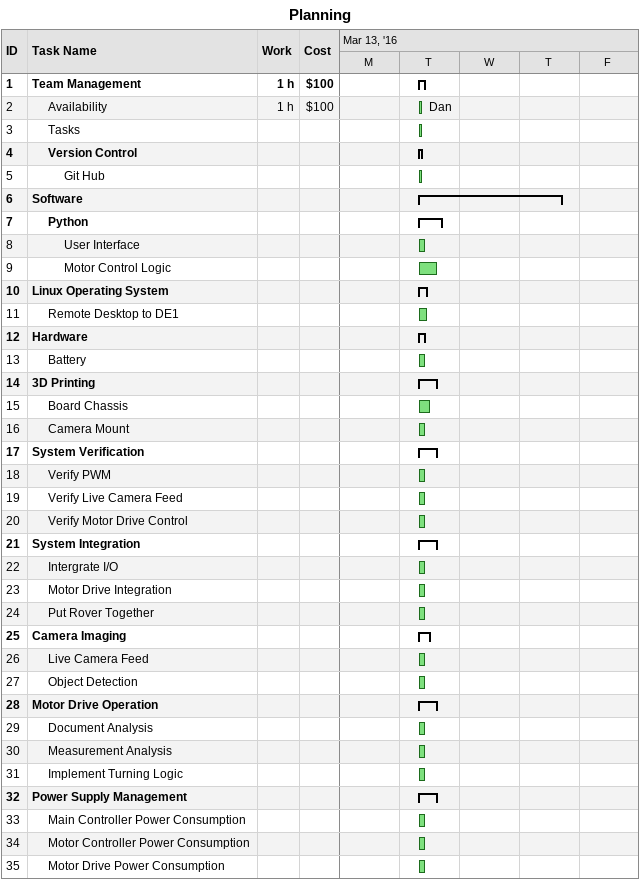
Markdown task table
Planning

| ID | Level | Task | Start | Finish | Resources | Work (h) | Cost ($) |
|---|---|---|---|---|---|---|---|
| 1 | 1 | **Team Management** | 2016-03-15 | 2016-03-15 |  | 1 | 100 |
| 2 | 2 | Availability | 2016-03-15 | 2016-03-15 | Dan | 1 | 100 |
| 3 | 2 | Tasks | 2016-03-15 | 2016-03-15 |  |  |  |
| 4 | 2 | **Version Control** | 2016-03-15 | 2016-03-15 |  |  |  |
| 5 | 3 | Git Hub | 2016-03-15 | 2016-03-15 |  |  |  |
| 6 | 1 | **Software** | 2016-03-15 | 2016-03-17 |  |  |  |
| 7 | 2 | **Python** | 2016-03-15 | 2016-03-15 |  |  |  |
| 8 | 3 | User Interface | 2016-03-15 | 2016-03-15 |  |  |  |
| 9 | 3 | Motor Control Logic | 2016-03-15 | 2016-03-15 |  |  |  |
| 10 | 1 | **Linux Operating System** | 2016-03-15 | 2016-03-15 |  |  |  |
| 11 | 2 | Remote Desktop to DE1 | 2016-03-15 | 2016-03-15 |  |  |  |
| 12 | 1 | **Hardware** | 2016-03-15 | 2016-03-15 |  |  |  |
| 13 | 2 | Battery | 2016-03-15 | 2016-03-15 |  |  |  |
| 14 | 1 | **3D Printing** | 2016-03-15 | 2016-03-15 |  |  |  |
| 15 | 2 | Board Chassis | 2016-03-15 | 2016-03-15 |  |  |  |
| 16 | 2 | Camera Mount | 2016-03-15 | 2016-03-15 |  |  |  |
| 17 | 1 | **System Verification** | 2016-03-15 | 2016-03-15 |  |  |  |
| 18 | 2 | Verify PWM | 2016-03-15 | 2016-03-15 |  |  |  |
| 19 | 2 | Verify Live Camera Feed | 2016-03-15 | 2016-03-15 |  |  |  |
| 20 | 2 | Verify Motor Drive Control | 2016-03-15 | 2016-03-15 |  |  |  |
| 21 | 1 | **System Integration** | 2016-03-15 | 2016-03-15 |  |  |  |
| 22 | 2 | Intergrate I/O | 2016-03-15 | 2016-03-15 |  |  |  |
| 23 | 2 | Motor Drive Integration | 2016-03-15 | 2016-03-15 |  |  |  |
| 24 | 2 | Put Rover Together | 2016-03-15 | 2016-03-15 |  |  |  |
| 25 | 1 | **Camera Imaging** | 2016-03-15 | 2016-03-15 |  |  |  |
| 26 | 2 | Live Camera Feed | 2016-03-15 | 2016-03-15 |  |  |  |
| 27 | 2 | Object Detection | 2016-03-15 | 2016-03-15 |  |  |  |
| 28 | 1 | **Motor Drive Operation** | 2016-03-15 | 2016-03-15 |  |  |  |
| 29 | 2 | Document Analysis | 2016-03-15 | 2016-03-15 |  |  |  |
| 30 | 2 | Measurement Analysis | 2016-03-15 | 2016-03-15 |  |  |  |
| 31 | 2 | Implement Turning Logic | 2016-03-15 | 2016-03-15 |  |  |  |
| 32 | 1 | **Power Supply Management** | 2016-03-15 | 2016-03-15 |  |  |  |
| 33 | 2 | Main Controller Power Consumption | 2016-03-15 | 2016-03-15 |  |  |  |
| 34 | 2 | Motor Controller Power Consumption | 2016-03-15 | 2016-03-15 |  |  |  |
| 35 | 2 | Motor Drive Power Consumption | 2016-03-15 | 2016-03-15 |  |  |  |
